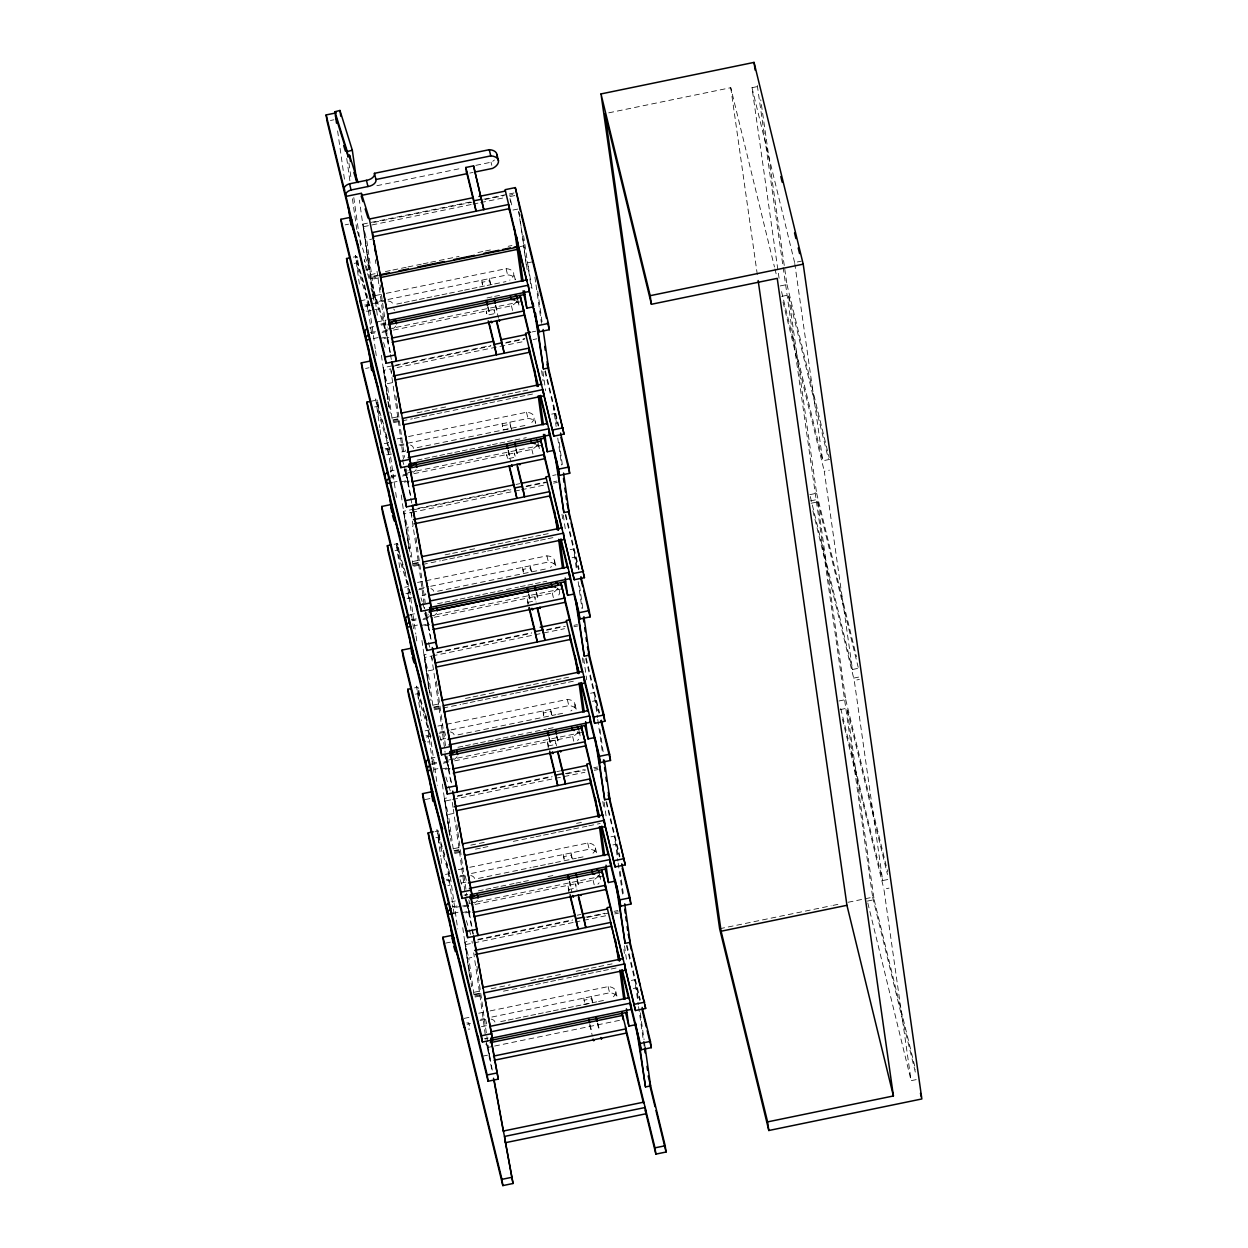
<?xml version="1.0" encoding="UTF-8"?>
<svg xmlns="http://www.w3.org/2000/svg" width="1248" height="1248" viewBox="0 0 1248 1248"><rect width="100%" height="100%" fill="white"/><g stroke="black" fill="none" stroke-linecap="round" stroke-linejoin="round"><path stroke-width="0.75" stroke-dasharray="5 3.75" d="M353.356 257.119L356.756 256.417L357.583 259.069L355.898 259.49L368.269 299.255M365.773 270.067L369.143 269.225L359.377 200.148M370.36 401.404L377.161 400L377.988 402.652L376.303 403.073L388.674 442.853M394.165 544.3L397.566 543.598L398.393 546.25L396.708 546.671L409.079 586.435M440.092 839.686L438.407 840.107L450.778 879.871M330.439 120.494L333.84 119.792M608.743 112.835L730.751 87.703L774.478 267.025M779.08 278.257L751.998 87.688L758.8 86.284M376.88 185.702L462.509 168.09M475.816 165.36L491.041 162.224A11.294 6.833 -13.7 0 0 494.411 160.009M469.81 173.082L472.898 172.458M345.181 224.858L348.582 224.156M378.44 275.73L370.89 277.29L362.825 224.094L470.527 201.942M483.74 199.212L513.973 192.988M373.76 222.425L472.009 202.207M485.222 199.493L504.13 195.608M509.387 195.265L512.788 194.563M471.167 204.532L363.464 226.699L374.01 300.238M473.054 204.142L478.717 202.972M480.605 202.597L503.287 197.933M514.816 195.562L509.714 196.607L512.569 208.369M377.348 315.167L366.756 240.146L371.857 239.086M512.99 210.054L518.092 209.009M354.245 263.375L357.646 262.688L356.756 256.417M370.25 274.685L377.801 273.14M385.367 271.58L391.03 270.41M392.917 270.02L406.146 267.306M408.034 266.916L421.262 264.202M423.15 263.812L428.813 262.642M430.7 262.252L459.046 256.417M477.937 252.533L483.616 251.363M485.503 250.973L491.166 249.803M508.17 246.308L511.945 245.528M373.604 299.348L370.531 276.682L378.082 275.137M520.151 246.574L523.926 245.794L518.606 211.349M371.062 278.429L377.863 277.04L385.024 329.659L390.078 352.685M378.752 277.914L371.202 279.458L370.531 276.682M532.74 261.784L527.639 262.829L532.6 292.063M369.486 298.927L375.102 297.773L374.806 295.682L384.322 293.732M386.225 293.342L506.08 268.679A11.294 6.833 -13.7 0 1 513.63 272.891A11.294 6.833 -13.7 0 1 509.668 280.176M360.142 300.846L367.63 299.317M374.806 295.682L376.709 301.798L386.084 299.863M387.972 299.473L507.593 274.872A11.294 6.833 -13.7 0 1 515.284 279.724L513.77 273.546M364.744 304.98A6.88 4.15 -13.7 0 0 366.678 304.886L383.542 301.408M365.056 306.337L373.589 304.59M396.786 304.06L402.433 302.89M404.321 302.5L409.968 301.345M411.84 300.955L417.487 299.801M419.375 299.411L425.022 298.241M426.91 297.851L432.557 296.696M434.429 296.306L440.076 295.152M441.964 294.762L447.611 293.592M449.498 293.202L462.68 290.503M464.552 290.113L470.2 288.943M472.087 288.553L477.734 287.399M479.622 287.009L485.269 285.854M487.141 285.464L492.788 284.294M494.676 283.92L505.97 281.596M366.257 311.158A6.88 4.15 -13.7 0 0 368.176 311.064L383.183 307.975M487.079 297.929L492.726 296.774M494.614 296.384L500.261 295.23M376.662 322.015L386.116 320.081M380.734 324.106L386.786 322.858M373.714 326.633L369.97 327.397L371.483 333.59L375.227 332.81M381.217 325.088L386.849 323.934M370.516 332.654L376.132 331.5M521.056 301.673L385.024 329.659L365.18 265.886L364.307 259.631L384.134 323.404L387.707 338.941M382.73 331.266L388.346 330.112L387.598 327.023M382.075 332.436L391.591 330.47M393.494 330.08L511.446 305.807A11.294 6.833 -13.7 0 0 516.89 300.908M373.246 338.598L378.362 337.537M380.609 338.255L387.41 336.851L390.967 355.976M383.947 338.536L389.579 337.381M829.592 459.404L822.791 460.808L794.617 262.532L801.419 261.128M532.303 331.89L535.704 331.188M365.586 368.456L368.987 367.754M389.002 407.035L383.23 367.676L490.932 345.524M506.048 342.42L524.94 338.52M780.172 285.948L786.973 284.56L760.718 99.762M394.165 366.023L490.511 346.195M505.627 343.075L524.519 339.191M397.098 367.552L523.692 341.515M533.13 339.565L536.921 338.785M781.654 296.384L788.455 294.996L828.329 458.562M392.044 418.361L387.161 383.729L393.962 382.325M374.65 406.973L378.05 406.271L377.161 400M392.543 417.893L400.093 416.333M417.097 412.838L422.776 411.668M424.663 411.278L430.326 410.108M432.214 409.718L449.218 406.224M470.012 401.95L475.675 400.78M477.563 400.39L483.226 399.235M485.113 398.845L505.908 394.571M507.796 394.181L513.458 393.011M515.346 392.621L521.024 391.451M522.912 391.061L528.575 389.906M392.824 419.89L398.486 418.72M393.182 420.482L398.845 419.328M393.167 421.668L398.268 420.623L390.952 370.796M393.494 422.666L412.386 418.782M414.274 418.392L419.936 417.222M421.84 416.832L427.502 415.662M429.39 415.272L435.053 414.118M436.94 413.728L442.619 412.558M444.506 412.168L465.286 407.893M467.173 407.503L472.852 406.333M474.739 405.943L480.402 404.773M482.29 404.399L487.952 403.229M489.856 402.839L495.518 401.669M497.406 401.279L510.635 398.564M512.522 398.174L518.185 397.004M520.073 396.614L525.751 395.444M527.639 395.054L533.302 393.9M397.114 438.89L406.63 436.925M408.533 436.535L526.484 412.261A11.294 6.833 -13.7 0 1 534.035 416.473A11.294 6.833 -13.7 0 1 530.072 423.774M384.29 443.664L388.034 442.9M398.986 444.99L527.998 418.454A11.294 6.833 -13.7 0 1 535.688 423.322L534.175 417.128M551.71 414.133L555.11 413.447L557.014 426.91M385.148 448.562A6.88 4.15 -13.7 0 0 387.083 448.469L390.827 447.689M400.202 445.77L403.946 444.99M385.46 449.92L390.577 448.874M417.191 447.642L526.375 425.178M386.662 454.756A6.88 4.15 -13.7 0 0 388.58 454.662L392.34 453.882M401.716 451.948L405.46 451.183L404.321 446.55M417.128 460.106L422.776 458.952M424.663 458.562L430.31 457.408M432.182 457.018L437.83 455.848M439.717 455.473L445.364 454.303M447.252 453.913L452.899 452.759M454.771 452.369L460.418 451.199M462.306 450.824L467.953 449.654M469.841 449.264L490.542 445.006M492.43 444.616L498.077 443.461M499.964 443.071L505.612 441.917M507.484 441.527L513.131 440.357M515.018 439.967L526.313 437.642M394.118 470.215L390.374 470.995L391.888 477.173L395.632 476.408M390.92 476.237L396.536 475.082M541.46 445.255L405.428 473.242L404.29 469.607M403.135 474.864L408.751 473.71L408.002 470.605M402.48 476.018L411.996 474.053M413.899 473.663L531.851 449.405A11.294 6.833 -13.7 0 0 537.295 444.506M393.65 482.18L397.067 481.478M508.778 458.5L514.956 457.22L514.363 453.055L515.268 456.752M401.014 481.837L407.815 480.433L410.654 495.737M404.352 482.134L409.984 480.964M552.708 475.472L556.109 474.77M516.001 484.442L519.776 483.662M409.126 548.746L403.634 511.274L511.337 489.107M526.453 486.002L545.345 482.118M414.57 509.605L510.916 489.778M526.032 486.673L546.827 482.399M553.582 481.728L556.982 481.042M411.902 515.83L411.076 512.476L404.274 513.864L410.608 556.967M411.84 512.32L519.527 490.152M521.414 489.762L544.097 485.098M553.535 483.163L557.326 482.383M412.994 565.796L407.566 527.311L412.667 526.266M395.054 550.555L398.455 549.853L397.566 543.598M857.548 668.46L852.446 669.505L824.273 471.245L829.374 470.184M412.948 561.475L420.498 559.915M445.068 554.876L450.731 553.706M452.618 553.316L477.188 548.262M490.417 545.532L496.08 544.378M497.968 543.988L503.63 542.818M505.518 542.428L526.313 538.153M528.2 537.763L533.863 536.593M535.751 536.203L541.429 535.049M543.317 534.659L548.98 533.489M413.228 563.472L420.779 561.912M413.587 564.08L421.153 562.52M413.572 565.266L418.673 564.205L411.076 512.476M413.899 566.249L440.341 560.804M442.229 560.414L447.907 559.26M449.795 558.87L455.458 557.7M457.345 557.31L463.024 556.14M464.911 555.75L485.69 551.476M487.578 551.086L493.256 549.931M495.144 549.541L500.807 548.371M502.694 547.981L508.357 546.811M510.26 546.421L515.923 545.251M517.811 544.877L523.474 543.707M525.361 543.317L538.59 540.587M540.478 540.212L546.156 539.042M548.044 538.652L553.706 537.482M809.827 494.66L816.629 493.256L788.455 294.996M570.149 549.65L573.55 548.964L576.545 570.118M810.482 500.9L817.268 499.496L858.187 667.306M417.518 582.473L546.889 555.859A11.294 6.833 -13.7 0 1 554.424 560.071A11.294 6.833 -13.7 0 1 550.477 567.356M811.044 503.256L817.846 501.868M404.695 587.262L408.439 586.498M419.39 588.588L428.766 586.654M430.654 586.264L548.402 562.037A11.294 6.833 -13.7 0 1 556.093 566.904L554.58 560.711M572.114 557.731L575.515 557.029L577.153 568.573M418.735 589.742L424.351 588.588M405.865 593.518L410.982 592.457M437.596 591.224L546.78 568.76M407.066 598.338A6.88 4.15 -13.7 0 0 408.985 598.244L412.745 597.464M422.12 595.546L425.864 594.766L424.726 590.132M437.533 603.704L443.18 602.534M445.068 602.16L450.715 600.99M452.587 600.6L458.234 599.446M460.122 599.056L465.769 597.886M467.657 597.511L473.304 596.341M475.176 595.951L480.823 594.797M482.711 594.407L488.358 593.237M490.246 592.862L495.893 591.692M497.78 591.302L518.482 587.044M520.369 586.654L526.016 585.499M527.888 585.109L533.536 583.955M535.423 583.565L541.07 582.395M542.958 582.005L546.718 581.24M409.828 614.874A6.88 4.15 -13.7 0 1 410.779 614.578L414.523 613.798M411.325 619.835L416.941 618.68M561.865 588.853L425.833 616.84L424.694 613.189M416.036 619.991L412.292 620.771L410.779 614.578M423.54 618.446L429.156 617.292L428.407 614.203M422.885 619.601L432.401 617.651M434.304 617.261L552.256 592.987A11.294 6.833 -13.7 0 0 557.7 588.089M414.055 625.763L417.472 625.061M527.654 602.394L535.361 600.803L534.768 596.638L536.125 602.191M421.418 625.42L428.22 624.031L431.059 639.335M424.757 625.716L430.388 624.562M429.53 692.344L424.039 654.857L429.718 653.687M437.268 652.142L531.742 632.705M546.842 629.585L563.862 626.09M436.862 652.798L531.32 633.36M546.437 630.256L565.328 626.371M573.986 625.326L577.387 624.624M432.307 659.428L431.48 656.058L424.679 657.462L431.012 700.565M432.245 655.902L564.502 628.696M573.94 626.746L577.715 625.966M432.853 705.526L427.97 670.909L433.072 669.864M414.57 687.882L417.971 687.18L418.86 693.451L415.459 694.153M433.352 705.073L439.015 703.903M465.473 698.459L471.136 697.289M473.023 696.899L478.702 695.729M480.589 695.354L497.593 691.844M518.372 687.57L524.035 686.4M525.923 686.01L531.601 684.856M533.489 684.466L554.268 680.191M556.156 679.801L561.834 678.631M563.722 678.241L569.384 677.071M433.633 707.07L441.184 705.51M433.992 707.663L441.558 706.103M433.976 708.848L439.078 707.803L431.48 656.058M434.304 709.831L460.746 704.402M462.634 704.012L468.312 702.842M470.2 702.452L475.862 701.282M477.75 700.892L483.428 699.738M485.316 699.348L490.979 698.178M492.866 697.788L513.661 693.514M515.549 693.124L521.212 691.954M523.099 691.564L528.762 690.409M530.665 690.019L536.328 688.849M538.216 688.459L543.878 687.289M545.766 686.899L551.444 685.729M553.332 685.355L558.995 684.185M560.882 683.795L566.561 682.625M568.448 682.235L574.111 681.065M590.554 693.248L593.954 692.546L597.48 717.553M437.923 726.055L567.294 699.442A11.294 6.833 -13.7 0 1 574.829 703.654A11.294 6.833 -13.7 0 1 570.882 710.939M425.1 730.844L428.828 730.08M439.795 732.17L449.171 730.236M451.058 729.862L568.807 705.635A11.294 6.833 -13.7 0 1 576.092 709.207M592.519 701.314L595.92 700.612L597.558 712.156M439.14 733.325L444.756 732.17A8.112 4.898 -13.7 0 1 445.91 731.905M426.27 737.1L431.387 736.055M458 734.822L555.89 714.683M557.778 714.293L563.425 713.123M440.638 739.518L446.269 738.364L444.756 732.17M457.938 747.287L463.585 746.132M465.473 745.742L471.12 744.572M472.992 744.198L478.639 743.028M480.527 742.638L486.174 741.484M488.062 741.094L493.709 739.924M495.581 739.549L501.228 738.379M503.116 737.989L508.763 736.835M510.65 736.445L516.298 735.29M518.185 734.9L546.421 729.082M548.293 728.692L553.94 727.537M431.184 758.16L434.928 757.396M431.73 763.417L437.346 762.263M582.27 732.436L446.238 760.422L443.96 753.137M431.746 764.65A6.88 4.15 -13.7 0 1 432.697 764.353L436.441 763.573M443.945 762.044L449.561 760.874M853.679 678.116L858.78 677.056M443.29 763.199L452.806 761.233M454.693 760.843L572.66 736.57A11.294 6.833 -13.7 0 0 578.105 731.671M548.34 748.067L547.466 741.811L555.173 740.22L556.53 745.774M887.78 879.512L882.679 880.573L854.256 680.472L859.357 679.427M434.46 769.361L437.876 768.659M548.044 745.992L555.766 744.401L555.173 740.22M441.823 769.018L448.625 767.614L451.823 784.836M445.162 769.298L450.793 768.144M838.906 701.002L845.707 699.598L817.268 499.496M840.138 709.613L846.94 708.209L887.484 874.536M556.811 771.607L560.586 770.843M425.1 799.562L430.201 798.517M449.935 835.926L444.444 798.439L450.122 797.285M457.673 795.725L552.146 776.287M565.36 773.573L584.251 769.673M593.705 767.738L597.48 766.958M457.267 796.396L551.725 776.958M566.842 773.838L585.733 769.954M594.391 768.908L597.792 768.206M452.65 799.484L584.906 772.278M594.344 770.328L598.12 769.564M453.258 849.124L448.375 814.492L453.476 813.446M434.975 831.464L438.376 830.778L439.265 837.034L435.864 837.736M453.757 848.656L459.42 847.486M470.761 845.161L487.765 841.651M576.56 823.384L582.239 822.214M454.038 850.652L461.588 849.092M454.397 851.245L461.963 849.701M454.381 852.431L459.482 851.386L453.289 809.234M454.709 853.429L462.259 851.869M475.488 849.155L481.151 847.985M483.038 847.595L488.717 846.425M513.271 841.37L534.05 837.096M535.954 836.706L541.616 835.552M543.504 835.162L549.167 833.992M551.07 833.602L556.733 832.432M558.62 832.042L564.283 830.887M566.171 830.497L571.849 829.327M573.737 828.937L586.966 826.223M588.853 825.833L600.179 823.493M610.958 836.831L614.359 836.129L617.885 861.136M458.328 869.653L467.844 867.688M469.747 867.298L587.699 843.024A11.294 6.833 -13.7 0 1 595.234 847.236A11.294 6.833 -13.7 0 1 591.287 854.537M445.505 874.442L449.233 873.662M460.2 875.768L463.96 874.988M471.463 873.444L589.212 849.217A11.294 6.833 -13.7 0 1 596.497 852.805M612.924 844.912L616.325 844.21L617.963 855.754M459.545 876.923L465.161 875.753A8.112 4.898 -13.7 0 1 466.315 875.503M446.675 880.698L450.091 879.996M478.405 878.405L531.118 867.563M532.99 867.173L538.637 866.018M540.524 865.628L546.172 864.458M548.059 864.068L553.706 862.914M555.578 862.524L576.295 858.265M578.183 857.875L583.83 856.721M461.042 883.1L466.674 881.946M478.343 890.885L483.99 889.715M485.878 889.325L491.525 888.17M493.397 887.78L499.044 886.61M500.932 886.236L514.114 883.522M515.986 883.132L521.633 881.977M523.52 881.587L529.168 880.417M547.997 876.548L553.644 875.378M463.96 895.206L467.735 894.426M451.589 901.758L455.333 900.978M452.135 907.015L457.751 905.861M602.675 876.018L466.643 904.02L464.365 896.719M460.59 906.391L453.102 907.936L452.338 904.847M462.462 906.017L469.966 904.472M463.694 906.781L473.21 904.831M475.098 904.426L593.065 880.168A11.294 6.833 -13.7 0 0 598.51 875.269M453.164 913.302L458.281 912.241M568.448 889.574L576.17 887.983L575.578 883.818L576.935 889.372M462.228 912.6L469.03 911.196L473.288 934.159M465.566 912.896L471.198 911.742M577.216 915.205L580.991 914.425M445.505 943.145L450.606 942.1M470.34 979.508L464.849 942.037L470.512 940.867M478.078 939.307L572.551 919.87M585.764 917.155L604.656 913.271M614.11 911.321L617.885 910.541M477.672 939.978L572.13 920.54M587.246 917.436L608.041 913.162M614.796 912.506L618.197 911.804M573.191 922.475L465.488 944.627L471.682 986.794M575.078 922.085L607.199 915.47M614.749 913.926L618.524 913.146M473.944 994.625L468.78 958.09L473.881 957.029M916.219 1079.614L911.118 1080.674L883.912 889.169L889.013 888.124M719.628 928.746L831.106 905.783M832.993 905.393L838.656 904.223M848.11 902.273L872.664 897.218L783.073 266.76M867.344 901.103L874.146 899.699L846.94 708.209M474.162 992.238L481.712 990.694M491.166 988.744L510.058 984.859M530.837 980.585L536.515 979.415M538.403 979.025L562.957 973.97M576.186 971.256L581.849 970.086M583.736 969.696L589.415 968.526M591.302 968.136L596.965 966.982M598.853 966.592L612.082 963.862M474.443 994.235L481.993 992.69M474.802 994.843L482.368 993.283M474.786 996.029L479.887 994.984L473.694 952.817M475.114 997.012L482.664 995.467M503.443 991.177L526.126 986.513M528.013 986.123L533.676 984.968M535.564 984.578L541.242 983.408M543.13 983.018L548.792 981.848M550.68 981.458L556.358 980.304M558.246 979.914L571.459 977.184M573.362 976.794L579.025 975.64M580.913 975.25L586.576 974.08M588.479 973.69L594.142 972.52M596.029 972.13L601.692 970.975M603.58 970.585L609.258 969.415M611.146 969.025L616.808 967.855M631.363 980.429L634.764 979.727L638.29 1004.734M478.733 1013.236L488.249 1011.286M490.152 1010.896L608.104 986.622A11.294 6.833 -13.7 0 1 615.638 990.834A11.294 6.833 -13.7 0 1 611.692 998.119M464.038 1018.415L469.638 1017.26M480.605 1019.351L484.364 1018.571M491.868 1017.026L609.617 992.8A11.294 6.833 -13.7 0 1 616.902 996.388M633.329 988.494L636.73 987.792L638.352 999.336M479.95 1020.505L485.566 1019.351A8.112 4.898 -13.7 0 1 486.72 1019.086M467.08 1024.28L470.496 1023.578M500.698 1021.613L506.345 1020.443M508.217 1020.053L513.864 1018.898M515.752 1018.508L521.399 1017.354M523.286 1016.964L528.934 1015.794M530.806 1015.404L536.453 1014.25M538.34 1013.86L543.988 1012.705M545.875 1012.315L551.522 1011.145M553.394 1010.755L559.042 1009.601M560.929 1009.211L566.576 1008.056M568.464 1007.666L574.111 1006.496M575.983 1006.122L581.63 1004.952M583.518 1004.562L596.7 1001.848M598.588 1001.473L604.235 1000.303M589.306 1003.423L584.672 1004.375L583.799 998.119M481.447 1026.698L487.079 1025.528M484.364 1038.804L488.14 1038.024M492.71 1046.432L487.048 1047.602L485.909 1043.952M494.598 1046.042L623.08 1019.616M482.633 1056.182L489.434 1054.794L492.632 1072.016M357.334 231.27L369.143 269.225M371.046 288.413L372.169 292.032M383.557 342.576L385.819 349.861M363.745 282.438L355.321 255.31L359.377 284.092M369.158 305.526L356.788 265.746L358.472 265.34L357.583 259.069M402.277 459.701L403.978 465.161M383.588 424.211L375.71 398.908L379.782 427.69M389.563 449.108L377.192 409.344L378.877 408.923L377.988 402.652M420.982 597.823L422.105 601.458M422.682 603.283L424.382 608.759M428.329 642.502L430.03 647.977M405.678 573.222L396.115 542.49L400.187 571.272M409.968 592.706L397.597 552.926L399.282 552.505L398.393 546.25M439.686 735.946L441.948 743.231M445.91 776.989L448.172 784.274M448.734 786.1L450.434 791.56M427.206 720.424L416.52 686.072L421.403 720.626M429.484 730.033L417.113 690.253L418.798 689.832L419.687 696.103L418.002 696.509L430.373 736.289M460.091 879.528L462.353 886.813M466.315 920.572L468.577 927.857M469.139 929.682L470.839 935.142M444.803 854.974L436.925 829.67L440.731 856.534M449.888 873.616L437.518 833.836L439.202 833.43L439.873 838.126M362.825 224.094L366.756 240.146M383.23 367.676L387.161 383.729M403.634 511.274L407.566 527.311M424.039 654.857L427.97 670.909M444.444 798.439L448.375 814.492M464.849 942.037L468.78 958.09M751.998 87.688L794.617 262.532M786.973 284.56L829.14 457.517M781.544 291.595L822.791 460.808M774.93 268.913L776.771 276.479M783.026 302.032L824.273 471.245M816.629 493.256L856.502 656.822M810.28 496.532L852.446 669.505M812.885 510.791L854.256 680.472M845.707 699.598L887.64 871.603M840.746 708.568L882.679 880.573M842.431 719.066L883.912 889.169M874.146 899.699L915.611 1069.817M872.664 897.218L915.876 1074.45M867.812 902.99L911.118 1080.674M545.36 370.812L558.698 425.521M544.861 371.405L558.199 426.13M491.041 162.224L491.79 165.313M517.358 298.147L518.872 304.34M506.08 268.679L507.593 274.872M565.765 514.394L579.103 569.104M565.266 515.003L578.604 569.712M511.446 305.807L512.569 310.456M537.763 441.73L539.276 447.923M526.484 412.261L527.998 418.454M586.17 657.977L599.508 712.702M585.671 658.585L599.009 713.294M531.851 449.405L532.974 454.038M490.698 284.45L489.778 280.675L482.071 282.266L482.992 286.026M495.752 305.167L497.593 312.702M495.347 305.214L498.498 318.178M494.863 313.17L493.958 309.457L494.551 313.638L486.845 315.229L486.252 311.048L487.157 314.746M488.03 306.758L489.871 314.293M487.625 306.805L489.434 314.215M546.889 555.859L548.402 562.037M606.575 801.575L619.913 856.284M606.076 802.168L619.414 856.892M552.256 592.987L553.379 597.62M511.571 429.92L510.182 424.258L502.476 425.849L503.396 429.624M516.157 448.765L517.998 456.3M515.752 448.812L517.546 456.222M574.985 704.309L576.498 710.486M578.573 728.91L580.086 735.103M508.435 450.341L510.276 457.891M508.03 450.403L510.728 461.51M567.294 699.442L568.807 705.635M626.98 945.157L640.318 999.882M507.562 458.344L506.657 454.631L507.25 458.812M626.48 945.766L639.818 1000.475M572.66 736.57L573.784 741.218M531.508 571.615L530.587 567.856L522.881 569.447L523.801 573.206M536.562 592.348L538.403 599.882M536.156 592.394L537.95 599.804M595.39 847.891L596.903 854.084M598.978 872.508L600.491 878.686M528.84 593.939L530.681 601.474M528.434 593.986L530.244 601.396M587.699 843.024L589.212 849.217M528.419 603.782L527.062 598.229L527.935 604.484M593.065 880.168L594.188 884.801M551.912 715.213L550.992 711.438L543.286 713.029L544.206 716.804M556.967 735.93L558.808 743.48M556.561 735.992L558.355 743.387M615.794 991.474L616.918 996.122M549.245 737.521L551.086 745.056M548.839 737.568L550.649 744.978M608.104 986.622L609.617 992.8M547.466 741.811L548.808 747.365M572.317 858.796L571.397 855.036L563.69 856.612L564.611 860.387M577.372 879.528L579.212 887.063M576.95 879.575L578.76 886.985M569.65 881.119L571.49 888.654M569.244 881.166L571.943 892.273M569.213 890.963L567.871 885.394L568.745 891.665M592.722 1002.394L591.802 998.618L584.095 1000.21L585.016 1003.969M597.776 1023.11L599.617 1030.645M597.355 1023.157L599.165 1030.567M590.054 1024.702L591.895 1032.236M589.649 1024.748L592.348 1035.856M391.498 372.247L390.671 368.878L383.869 370.282L390.203 413.384M366.678 304.886L368.176 311.064M404.539 466.986L407.815 480.433M408.112 482.524L404.836 469.076L410.483 496.267M387.083 448.469L388.58 454.662M424.944 610.568L428.22 624.031M428.516 626.106L425.24 612.659L430.888 639.85M408.985 598.244L407.488 592.051A6.88 4.15 -13.7 0 1 405.553 592.145M445.349 754.166L448.625 767.614M448.921 769.704L445.645 756.257L451.636 785.351M465.161 875.753L466.3 880.402M468.842 899.824L469.591 902.928M465.754 897.749L469.03 911.196M469.326 913.286L466.05 899.839L473.117 934.69M431.933 761.264L432.697 764.353M485.566 1019.351L486.704 1023.984M486.158 1041.347L489.434 1054.794M489.731 1056.884L486.455 1043.422L492.445 1072.531M524.238 247.978L523.567 245.201L526.375 265.98M390.421 354.588L391.498 360.329M410.826 498.186L411.902 503.911M518.981 212.066L520.166 220.116M520.354 221.442L527.561 272.532M541.585 370.656L543.098 380.952M561.99 514.238L562.661 518.794M582.395 657.821L583.627 666.214M602.8 801.419L604.032 809.796M623.875 949.556L624.437 953.394M509.995 198.526L510.557 202.348M375.336 259.787L375.898 263.624M377.021 271.284L377.582 275.122M453.008 807.316L451.885 799.64L445.084 801.044L450.996 841.292M757.318 85.535L782.808 264.841M730.751 87.703L757.333 274.747M640.255 1012.799L644.062 1039.724M644.342 1041.659L645.154 1047.431M599.992 729.472L603.252 752.56M620.131 871.135L623.657 896.142M559.182 442.291L562.442 465.379M579.587 585.889L582.847 608.962M537.701 291.018L542.038 321.797M597.761 719.472L602.644 754.104M618.166 863.07L623.048 897.686M638.57 1006.652L644.28 1047.056M553.145 405.366L556.14 426.535M557.762 438.079L561.569 465.005M578.167 581.662L581.974 608.587M534.908 277.165L535.735 282.937M536 284.872L541.445 323.341M624.53 945.828L626.434 959.291M583.721 658.663L586.716 679.817M604.126 802.246L606.575 819.562M523.598 235.591L531.164 287.836M542.911 371.483L545.626 390.718M563.316 515.065L565.484 530.462M591.505 996.528L592.394 1002.799M550.696 709.348L551.585 715.619M571.1 852.946L571.99 859.201M509.886 422.183L510.775 428.438L503.069 430.03L502.18 423.758M530.291 565.765L531.18 572.021M489.497 278.585L490.37 284.856M542.989 710.939L543.863 717.21M563.394 854.537L564.268 860.792M522.584 567.356L523.458 573.612M481.775 280.176L482.664 286.432M476.939 966.295L478.015 974.002M478.296 975.92L490.324 1061.05M436.394 681.049L437.206 686.821M437.486 688.74L445.645 746.46M447.002 756.07L449.514 773.869M456.799 824.632L457.61 830.404M457.891 832.338L469.919 917.467M395.866 395.803L396.677 401.56M396.942 403.494L404.555 457.361M406.193 468.889L408.704 486.704M415.99 537.467L417.082 545.158M417.347 547.076L425.24 602.862M426.598 612.487L429.109 630.287M380.078 284.903L381.17 292.609M381.436 294.528L388.3 343.106M471.994 941.148L472.29 943.238M376.709 301.798L377.005 303.888M442.354 784.087L449.67 835.91M462.758 927.685L470.075 979.493M372.731 293.842L373.542 299.598M381.404 355.243L387.644 399.391M387.91 401.31L388.736 407.066M401.263 495.004L408.86 548.73M421.949 640.505L429.265 692.312M409.531 589.571L415.818 634.078M416.083 635.996L416.894 641.753M429.936 733.153L437.299 785.335M450.341 876.751L457.704 928.933M368.503 300.846L375.274 348.816M375.554 350.735L376.366 356.491M389.438 448.266L395.413 490.495M395.678 492.414L396.49 498.17M348.91 163.02L351.343 180.289M353.792 197.558L360.844 247.447M446.862 862.961L453.102 907.093M453.367 909.012L454.178 914.768M406.598 579.618L412.558 621.832M412.823 623.75L413.65 629.522M425.646 713.606L432.962 765.43M433.228 767.348L434.054 773.105M364.697 284.762L372.013 336.586M385.648 432.198L392.153 478.249M346.741 158.449L349.986 181.475M352.435 198.744L356.772 229.46M440.996 858.452L441.808 864.209M337.615 130.915L344.947 182.723M380.063 429.608L380.874 435.365M479.887 994.984L485.893 1039.412M459.482 851.386L465.488 895.814M439.078 707.803L445.084 752.232M418.673 564.205L424.679 608.65M398.268 420.623L403.494 459.264M388.112 301.002A8.112 4.898 -13.7 0 1 392.933 304.122M393.744 309.02A8.112 4.898 -13.7 0 1 394.43 310.3M516.485 300.955A11.294 6.833 -13.7 0 1 517.546 308.474M395.772 326.04A8.112 4.898 -13.7 0 1 392.761 328.676M410.498 445.037A8.112 4.898 -13.7 0 1 413.431 448.422M536.89 444.538A11.294 6.833 -13.7 0 1 537.95 452.072M416.161 469.622A8.112 4.898 -13.7 0 1 413.166 472.259M430.903 588.635A8.112 4.898 -13.7 0 1 433.727 591.287M559.276 590.242A11.294 6.833 -13.7 0 1 557.123 596.965M557.294 588.136A11.294 6.833 -13.7 0 1 558.48 589.087M436.566 613.22A8.112 4.898 -13.7 0 1 433.571 615.841M450.356 731.936A8.112 4.898 -13.7 0 1 454.132 734.885M425.958 735.743A6.88 4.15 -13.7 0 0 427.892 735.649L429.39 741.827A6.88 4.15 -13.7 0 1 427.471 741.92M577.699 731.718A11.294 6.833 -13.7 0 1 577.528 740.548M456.971 756.803A8.112 4.898 -13.7 0 1 453.976 759.439M470.761 875.534A8.112 4.898 -13.7 0 1 474.536 878.467M446.363 879.325A6.88 4.15 -13.7 0 0 448.297 879.232L449.795 885.425A6.88 4.15 -13.7 0 1 447.876 885.518M598.104 875.3A11.294 6.833 -13.7 0 1 597.932 884.146M477.376 900.385A8.112 4.898 -13.7 0 1 474.38 903.022M491.166 1019.117A8.112 4.898 -13.7 0 1 494.941 1022.065M466.768 1022.923A6.88 4.15 -13.7 0 0 468.702 1022.814L470.2 1029.007A6.88 4.15 -13.7 0 1 468.281 1029.101"/><path stroke-width="1.5" d="M364.915 333.809L364.65 331.438A6.88 4.15 -13.7 0 1 367.286 328.52M369.829 339.3L366.428 340.002L366.148 337.615A6.88 4.15 -13.7 0 1 368.8 334.714M405.725 620.989L405.46 618.618A6.88 4.15 -13.7 0 1 408.938 615.264M410.639 626.465L407.222 627.167L406.957 624.796A6.88 4.15 -13.7 0 1 409.609 621.894M426.13 764.572L425.864 762.2A6.88 4.15 -13.7 0 1 428.501 759.299M431.044 770.063L427.627 770.765L427.362 768.394A6.88 4.15 -13.7 0 1 430.014 765.476M446.534 908.17L446.269 905.783A6.88 4.15 -13.7 0 1 448.906 902.881M453.164 913.302L448.032 914.347L447.767 911.976A6.88 4.15 -13.7 0 1 451.246 908.622M336.539 123.24L334.916 111.727L339.955 110.479L352.326 150.244L356.663 180.96M348.098 157.264L347.287 151.507L352.326 150.244M358.051 182.582L349.549 155.251L347.864 155.672L335.494 115.892M351.936 219.851L350.251 220.272L358.675 247.385M413.15 650.614L411.466 651.035L421.028 681.767M453.96 937.794L452.275 938.215L461.261 967.138M493.709 341.234L386.053 363.293L327.038 121.196L326.149 114.925L336.352 112.835M601.006 93.928L754.042 62.4L803.213 264.155L921.851 1098.958L768.815 1130.501L719.628 928.746L601.006 93.928L650.177 295.682L651.409 304.278L777.239 278.366L893.412 1095.962L767.598 1121.89L768.815 1130.501M344.51 190.226L344.245 187.84A6.88 4.15 -13.7 0 1 349.565 183.815L366.444 180.336A8.112 4.898 -13.7 0 0 374.431 173.332L489.263 149.698A11.294 6.833 -13.7 0 1 496.938 155.922M473.554 165.875L483.803 209.617L473.554 165.875L465.847 167.466L466.721 173.722L361.67 195.343L361.374 193.253L346.024 196.404L345.743 194.033A6.88 4.15 -13.7 0 1 351.078 189.992L367.942 186.529A8.112 4.898 -13.7 0 0 375.944 179.509L490.776 155.891A11.294 6.833 -13.7 0 1 498.467 160.742A11.294 6.833 -13.7 0 1 492.554 168.402L474.443 172.13M392.028 361.717L411.013 465.566L400.811 467.657L341.78 225.56L340.907 219.305L349.409 217.542M515.299 187.59L505.097 189.696L539.089 331.796L549.292 329.706L548.418 323.435L515.299 187.59L520.322 210.834M361.452 193.518L369.392 219.024L473.304 197.652M478.967 196.482L505.424 191.038M465.847 167.466L473.975 200.788L481.681 199.212M373.261 236.652L509.293 208.666M409.391 464.084L416.66 504.785L406.458 506.875L347.443 264.779L346.554 258.523L349.955 257.821M379.969 274.747L389.423 272.797M398.876 270.863L408.314 268.913M417.768 266.963L444.21 261.518M453.664 259.584L474.443 255.31M483.896 253.36L499.013 250.255M502.788 249.475L510.338 247.915M514.114 247.135L517.904 246.371M380.344 275.34L518.263 246.964M380.64 277.524L518.56 249.148M386.802 308.677L527.062 279.817M388.674 322.468L524.706 294.481M388.206 324.714L520.463 297.492L520.166 295.417L553.847 436.176L564.049 434.07L547.061 361.78M523.052 290.846L526.843 308.162L533.645 306.758L533.114 302.921M391.482 338.161L523.739 310.955L520.463 297.492M392.075 342.326L524.332 315.12L523.442 308.864M650.177 295.682L803.213 264.155M386.053 363.293L385.164 357.022L395.366 354.931L369.392 219.024M538.216 325.541L548.418 323.435M565.516 581.646L421.216 611.255L362.185 369.143L361.312 362.887L371.514 360.781M530.603 332.233L525.502 333.278L538.325 385.913M501.259 339.69L525.829 334.636M488.951 322.156L494.38 344.386L502.086 342.794L504.208 353.2L496.392 321.173M393.073 376.069L529.105 348.083L529.994 354.338M395.554 379.86L529.698 352.248M534.518 628.415L426.863 650.473L367.848 408.361L366.959 402.106L370.36 401.404M534.16 309.005L543.473 369.002L548.574 367.957L543.13 329.488M401.544 413.041L541.804 384.181M407.207 452.26L547.466 423.4M408.205 457.704L548.777 428.782L549.666 435.037L409.094 463.96M400.811 467.657L399.922 461.401L410.124 459.295M552.958 429.905L563.16 427.814M409.079 466.05L545.111 438.064M410.498 467.906L540.868 441.09L540.571 439L574.252 579.758L584.454 577.652L567.013 503.474M391.95 482.539L386.818 483.584L386.552 481.213A6.88 4.15 -13.7 0 1 390.031 477.859M543.457 434.429L547.248 451.745L554.05 450.356M411.887 481.744L544.144 454.537L540.868 441.09M412.48 485.924L544.736 458.702L543.847 452.447M406.458 506.875L405.569 500.62L415.771 498.514M568.823 467.033L569.696 473.288L559.494 475.394L558.62 469.123L568.823 467.033L560.539 433.072M585.92 725.244L441.62 754.837L382.59 512.741L381.716 506.47L391.919 504.379M549.307 476.174L545.906 476.876L558.73 529.495M412.09 505.814L514.114 484.832M521.664 483.272L546.234 478.218M509.356 465.754L514.784 487.968L522.491 486.377L524.612 496.798L517.249 466.643M413.478 519.652L549.51 491.665L550.399 497.936M414.071 523.832L550.103 495.846M554.923 771.997L447.268 794.056L388.253 551.959L387.364 545.688L390.764 545.002M554.299 450.668L563.878 512.6L568.979 511.54L563.534 473.07M421.949 556.624L562.208 527.764M429.499 595.452L567.871 566.982M430.513 600.896L569.182 572.364L570.071 578.635L429.499 607.558M421.216 611.255L420.326 604.984L430.529 602.893L412.433 505.315M573.362 573.503L583.565 571.397M429.016 611.879L561.272 584.672L564.548 598.12L432.292 625.342M437.268 610.99A8.112 4.898 -13.7 0 0 437.159 610.272L529.402 591.302M535.049 590.132L551.99 586.654A11.294 6.833 -13.7 0 1 555.781 587.387M564.377 581.88L567.653 595.343L574.454 593.939M432.884 629.507L565.141 602.3L564.252 596.029M426.863 650.473L425.974 644.202L436.176 642.112L429.796 607.667M589.228 610.615L590.101 616.886L579.899 618.977L579.025 612.721L589.228 610.615L580.944 576.654M453.242 792.48L472.228 896.329L462.025 898.42L402.995 656.323L402.121 650.068L410.623 648.32M569.712 619.757L566.311 620.459L579.134 673.078M540.181 627.245L566.639 621.8M529.308 607.48L535.189 631.55L542.896 629.975L545.017 640.38L537.202 608.353M435.77 662.86L569.915 635.263L570.804 641.519M436.363 667.025L570.508 639.428M575.328 915.595L467.672 937.638L408.658 695.542L407.768 689.286L411.169 688.584M575.25 598.104L584.282 656.183L589.384 655.138L583.939 616.668M442.354 700.222L582.613 671.362M448.016 739.44L588.276 710.58M449.015 744.884L589.586 715.962L590.476 722.218L451.807 750.75M441.62 754.837L440.731 748.566L450.934 746.476L432.838 648.898M603.97 714.979L604.859 721.25L594.656 723.341L593.767 717.085L603.97 714.979L587.418 647.057M449.42 755.477L581.677 728.255L581.381 726.18L615.061 866.939L625.264 864.833L608.213 792.262M584.782 725.478L588.058 738.925L594.859 737.521M452.696 768.924L584.953 741.718L581.677 728.255M453.289 773.105L585.546 745.883L584.657 739.627M447.268 794.056L446.378 787.8L456.581 785.694L450.2 751.249M609.632 754.213L610.506 760.469L600.304 762.575L599.43 756.304L609.632 754.213L601.349 720.252M473.647 936.078L492.632 1039.912L482.43 1042.018L423.4 799.906L422.526 793.65L432.728 791.56M590.117 763.355L586.716 764.057L599.539 816.676M562.474 770.453L587.044 765.398M549.713 751.078L555.594 775.148L563.3 773.557L565.422 783.962L557.606 751.936M454.288 806.832L590.32 778.846L591.209 785.101M456.768 810.623L590.912 783.026M491.01 1038.43L498.28 1079.13L488.077 1081.236L429.062 839.14L428.173 832.868L433.274 831.823M595.374 739.768L604.687 799.765L609.788 798.72L604.344 760.25M462.758 843.804L603.018 814.944M468.421 883.022L608.681 854.162M469.42 888.467L609.991 859.544L610.88 865.8L470.309 894.722M462.025 898.42L461.136 892.164L471.338 890.058M614.172 860.668L624.374 858.577M470.293 896.813L606.325 868.826M471.713 898.669L602.082 871.853L601.786 869.762L635.466 1010.521L645.668 1008.431L628.228 934.237M605.186 869.06L608.462 882.508L615.264 881.119M473.101 912.506L605.358 885.3L602.082 871.853M473.694 916.687L605.951 889.481L605.062 883.21M467.672 937.638L466.783 931.382L476.986 929.276L470.605 894.847M630.037 897.796L630.911 904.051L620.708 906.157L619.819 899.886L630.037 897.796L621.754 863.834M494.052 1079.66L513.037 1183.494L502.835 1185.6L443.804 943.504L442.931 937.232L453.133 935.142M610.522 906.937L607.121 907.639L619.944 960.258M582.878 914.035L607.448 908.981M570.118 894.66L575.999 918.731L583.705 917.14L585.827 927.56L578.464 897.406M474.692 950.414L610.724 922.428L619.445 960.851M475.285 954.595L611.317 926.609M615.233 879.497L625.092 943.363L630.193 942.318L624.749 903.833M767.598 1121.89L721.11 931.226L846.94 905.299L758.16 280.535M483.163 987.386L623.423 958.526M490.714 1026.215L629.086 997.745M491.728 1031.659L630.396 1003.127L631.285 1009.398L490.714 1038.32M482.43 1042.018L481.541 1035.746L491.743 1033.656M634.577 1004.266L644.779 1002.16M490.698 1040.411L626.73 1012.424M490.23 1042.657L622.487 1015.435M625.591 1012.658L628.867 1026.106L635.669 1024.702M493.506 1056.104L625.763 1028.882M494.099 1060.27L626.356 1033.063L625.466 1026.808M488.077 1081.236L487.188 1074.965L497.39 1072.874M650.426 1041.378L651.316 1047.649L641.113 1049.74L640.224 1043.484L650.426 1041.378L642.158 1007.417M635.638 1023.095L645.497 1086.946L650.598 1085.9L645.154 1047.431M503.568 1130.984L643.828 1102.124M502.835 1185.6L501.946 1179.344L512.148 1177.238M665.184 1145.758L666.073 1152.013L655.871 1154.119L654.982 1147.848L665.184 1145.758L648.164 1075.948M360.142 300.846L360.547 303.202A6.88 4.15 -13.7 0 0 361.546 304.106M360.454 303.046L362.045 309.395A6.88 4.15 -13.7 0 0 362.497 309.863M380.546 444.444L380.952 446.784A6.88 4.15 -13.7 0 0 382.621 448.032M380.858 446.628L382.45 452.977A6.88 4.15 -13.7 0 0 383.464 453.882M400.951 588.026L401.357 590.382A6.88 4.15 -13.7 0 0 402.355 591.271M401.263 590.226L402.854 596.56A6.88 4.15 -13.7 0 0 403.868 597.464M421.356 731.624L421.762 733.964A6.88 4.15 -13.7 0 0 422.198 734.448M421.668 733.808L423.259 740.158A6.88 4.15 -13.7 0 0 424.944 741.39M441.761 875.207L442.166 877.562A6.88 4.15 -13.7 0 0 443.836 878.795M442.073 877.391L443.664 883.74A6.88 4.15 -13.7 0 0 444.678 884.645M462.166 1018.789L462.571 1021.145A6.88 4.15 -13.7 0 0 463.57 1022.034M462.478 1020.989L464.069 1027.338A6.88 4.15 -13.7 0 0 465.083 1028.227M580.96 895.471L581.053 894.598M334.916 111.727L347.287 151.507M353.839 172.458L356.678 181.568M361.202 196.139L362.903 201.599M365.165 208.9L368.004 218.01M343.699 145.657L345.384 151.086M370.656 363.854L378.518 389.173M391.061 507.437L400.046 536.375M392.512 515.518L394.196 520.931M412.339 657.29L414.04 662.719M431.87 794.617L439.733 819.936M440.856 823.555L442.556 828.968M453.71 946.28L455.411 951.709M498.997 320.081L499.465 321.266L499.434 320.252M519.402 463.663L519.87 464.849L519.839 463.835M539.807 607.246L540.275 608.447L540.244 607.417M560.212 750.844L560.68 752.029L560.648 751.015M491.119 321.11L491.743 322.858L491.712 321.828M511.524 464.708L512.148 466.44L512.117 465.426M531.929 608.291L532.553 610.038L532.522 609.008M552.334 751.889L552.958 753.62L552.926 752.591M572.738 895.471L573.362 897.203L573.331 896.189M600.865 1037.478L601.489 1039.21L601.458 1038.18M593.143 1039.054L593.767 1040.801L593.736 1039.771M780.796 176.53L782.168 182.177M794.539 232.939L795.912 238.571M798.205 247.978L799.594 253.609M920.462 1093.31L921.383 1097.086M846.94 905.299L893.412 1095.962M651.409 304.278L604.921 113.63L721.11 931.226M521.243 214.609L546.53 318.38M547.451 322.156L549.292 329.706M496.954 154.565L498.467 160.742M508.763 207.386L526.64 280.738M528.949 290.191L539.089 331.796M547.03 364.26L564.049 434.07M560.96 437.44L569.696 473.288M489.263 149.698L490.776 155.891M524.332 315.12L541.398 385.102M542.771 390.78L553.847 436.176M540.634 395.366L558.62 469.123M528.762 349.3L537.826 386.49M540.134 395.959L547.045 424.32M548.886 431.886L559.494 475.394M568.355 511.618L570.196 519.168M571.116 522.943L582.613 570.118M583.534 573.893L584.454 577.652M580.913 579.15L582.754 586.685M583.658 590.46L590.101 616.886M510.432 296.384L511.181 299.473A11.294 6.833 -13.7 0 1 514.972 300.206M543.925 455.348L561.803 528.684M564.096 538.153L574.252 579.758M561.038 538.949L579.025 612.721M549.572 494.567L558.23 530.088M560.539 539.542L567.45 567.918M568.76 573.253L579.899 618.977M588.292 653.328L595.202 681.626M596.123 685.402L604.859 721.25M600.85 720.845L610.506 760.469M466.44 171.631L476.081 211.208L473.975 200.788M530.837 439.967L531.586 443.056A11.294 6.833 -13.7 0 1 535.376 443.804M494.38 299.52L495.3 303.295M593.767 717.085L560.976 582.582L561.865 588.853M496.673 320.564L502.086 342.794M565.141 602.3L582.208 672.282M583.939 679.411L594.656 723.341M581.443 682.547L599.43 756.304M569.977 638.149L578.635 673.67M580.944 683.124L587.855 711.5M590.164 720.954L600.304 762.575M608.244 795.023L618.821 838.422M619.741 842.197L625.264 864.833M486.658 301.111L487.578 304.871M486.268 301.252L487.172 304.964M622.175 868.202L630.911 904.051M488.218 320.876L496.486 354.791L494.38 344.386M551.242 583.549L551.99 586.654M514.784 443.102L515.705 446.878M517.078 464.162L522.491 486.377M585.546 745.883L602.612 815.864M603.533 819.655L615.061 866.939M601.848 826.129L619.819 899.886M589.976 780.062L599.04 817.253M601.349 826.722L608.26 855.083M610.007 862.212L620.708 906.157M629.569 942.396L631.41 949.931M632.33 953.706L640.146 985.78M641.066 989.555L643.828 1000.88M644.748 1004.656L645.668 1008.431M507.062 444.694L507.983 448.469M506.672 444.85L507.577 448.547M642.127 1009.913L646.261 1026.886M647.182 1030.661L651.316 1047.649M509.075 466.346L516.89 498.373L514.784 487.968M571.646 727.147L572.395 730.236A11.294 6.833 -13.7 0 1 574.392 730.47M535.189 586.7L536.11 590.46M534.799 586.841L535.704 590.554M537.482 607.745L542.896 629.975M605.14 886.111L623.017 959.462M624.858 967.028L635.466 1010.521M622.253 969.712L640.224 1043.484M621.754 970.304L628.664 998.681M630.053 1004.344L641.113 1049.74M649.506 1084.091L655.028 1106.726M655.949 1110.502L666.073 1152.013M527.467 588.276L528.388 592.051M527.077 588.432L527.982 592.129M529.027 608.057L537.295 641.971L535.189 631.55M592.051 870.73L592.8 873.818A11.294 6.833 -13.7 0 1 594.797 874.068M555.594 730.283L556.514 734.058M622.19 1013.345L654.982 1147.848M557.887 751.327L563.3 773.557M626.356 1033.063L643.422 1103.045M645.154 1110.174L655.871 1154.119M547.872 731.874L548.792 735.634M547.482 732.014L548.387 735.727M549.884 753.527L557.7 785.554L555.594 775.148M575.999 873.865L576.919 877.64M578.292 894.925L583.705 917.14M568.277 875.456L569.197 879.232M567.887 875.612L568.792 879.31M570.289 897.109L578.105 929.152L575.999 918.731M596.404 1017.463L597.324 1021.223M596.014 1017.604L596.918 1021.316M588.682 1019.054L589.602 1022.814M374.431 173.332L375.944 179.509M366.444 180.336L367.942 186.529M395.6 320.003L396.349 323.107A8.112 4.898 -13.7 0 1 396.458 323.809M349.565 183.815L351.078 189.992M416.005 463.601L416.754 466.69A8.112 4.898 -13.7 0 1 416.863 467.392M326.149 114.925L385.164 357.022M436.41 607.183L437.159 610.272M340.907 219.305L399.922 461.401M364.603 331.625L366.116 337.802M346.554 258.523L405.569 500.62M456.815 750.766L457.564 753.87A8.112 4.898 -13.7 0 1 457.673 754.572M361.312 362.887L420.326 604.984M366.959 402.106L425.974 644.202M477.22 894.364L477.968 897.452A8.112 4.898 -13.7 0 1 478.078 898.154M381.716 506.47L440.731 748.566M405.413 618.79L406.926 624.983M387.364 545.688L446.378 787.8M402.121 650.068L461.136 892.164M425.818 762.388L427.331 768.565M407.768 689.286L466.783 931.382M422.526 793.65L481.541 1035.746M446.222 905.97L447.736 912.163M428.173 832.868L487.188 1074.965M442.931 937.232L501.946 1179.344M376.662 322.015L377.333 324.792M437.876 752.794L438.547 755.57M386.677 309.535L373.901 240.661L374.369 244.514M388.456 319.098L396.256 361.187L395.366 354.931M391.841 362.248L401.435 413.899M403.198 423.462L411.013 465.566M409.219 464.599L416.66 504.785M412.604 507.749L421.84 557.497M423.602 567.06L431.418 609.149L430.529 602.893M429.967 610.1L437.065 648.367L436.176 642.112M432.307 647.509L442.229 701.08M444.007 710.642L451.823 752.731L450.934 746.476M450.029 751.78L457.47 791.95L456.581 785.694M452.712 791.092L462.634 844.662M464.412 854.24L472.228 896.329M470.418 895.362L477.875 935.548L476.986 929.276M473.46 936.593L483.038 988.26M484.817 997.823L492.632 1039.912M491.182 1040.863L498.28 1079.13M493.522 1078.272L503.443 1131.842M505.222 1141.405L513.037 1183.494M514.207 227.261L521.742 281.19M534.331 368.94L536.858 386.194M554.455 510.604L557.263 529.776M575.141 656.12L577.668 673.358M595.265 797.784L598.073 816.956M615.389 939.463L618.478 960.539M754.042 62.4L755.134 70.106M603.47 759.876L604.016 763.714M604.547 767.567L605.093 771.42M605.92 777.192L606.45 781.03M624.686 909.23L625.232 913.084M625.778 916.921L626.324 920.774M627.136 926.546L627.682 930.4M644.545 1048.975L645.091 1052.828M646.994 1066.291L647.54 1070.129M563.472 478.468L564.018 482.321M564.829 488.093L565.375 491.93M565.921 495.784L566.467 499.621M583.331 618.212L583.877 622.05M584.688 627.822L585.234 631.675M586.045 637.447L586.591 641.3M544.705 346.429L545.236 350.267M637.884 1033.079L645.497 1086.946M597.62 749.752L604.687 799.765M616.933 885.643L625.092 943.363M556.53 460.652L563.878 512.6M576.67 602.316L584.282 656.183M535.579 313.217L543.473 369.002M600.584 826.722L604.656 855.582M606.029 865.207L608.462 882.508M618.821 954.923L619.632 960.695M620.989 970.32L625.061 999.164M626.418 1008.79L628.867 1026.106M557.06 520.307L558.418 529.932M559.775 539.557L563.846 568.402M565.219 578.027L567.653 595.343M578.011 667.742L578.542 671.596M580.18 683.14L584.251 712M585.624 721.609L588.058 738.925M516.797 236.98L523.037 281.221M524.41 290.846L526.843 308.162M539.37 395.959L543.442 424.819M544.814 434.429L547.248 451.745M509.59 210.756L508.7 204.485L372.668 232.487L373.558 238.742M621.863 1012.003L623.08 1019.616M581.272 726.398L581.724 729.518M601.676 869.981L602.129 873.116M540.462 439.218L540.914 442.354M374.915 248.368L375.461 252.205M349.549 155.251L350.438 161.522M339.955 110.479L340.766 116.236M449.67 919.854L452.93 942.911M409.406 636.527L411.902 654.17M429.265 776.272L432.791 801.216M348.192 205.764L350.906 224.952M368.066 345.509L371.592 370.453M388.471 489.091L391.716 512.148M422.869 737.802L423.166 740.002M443.274 881.4L443.57 883.584M463.679 1024.982L463.975 1027.166M382.06 450.622L382.372 452.821M402.464 594.22L402.761 596.404M361.655 307.039L361.967 309.239M385.32 477.407L385.055 475.02A6.88 4.15 -13.7 0 1 387.691 472.118M619.835 970.148L623.766 999.133M599.43 826.566L603.361 855.535M579.025 682.968L582.956 711.953M558.62 539.386L562.552 568.37M538.216 395.803L542.147 424.772M478.171 1036.183L478.686 1039.958M416.957 605.42L417.472 609.196M363.73 310.627A6.88 4.15 -13.7 0 1 363.059 310.284M394.259 319.847A8.112 4.898 -13.7 0 1 393.713 320.58M393.011 321.266A8.112 4.898 -13.7 0 1 389.142 323.388M514.972 294.762A11.294 6.833 -13.7 0 1 517.343 299.52M414.664 463.445A8.112 4.898 -13.7 0 1 408.408 467.298M536.562 439.312A11.294 6.833 -13.7 0 1 537.763 441.73M433.82 608.447A8.112 4.898 -13.7 0 1 429.952 610.568M555.781 581.942A11.294 6.833 -13.7 0 1 558.168 585.328M454.225 752.029A8.112 4.898 -13.7 0 1 450.356 754.166M577.372 726.492A11.294 6.833 -13.7 0 1 578.573 728.91M474.63 895.627A8.112 4.898 -13.7 0 1 469.622 898.061M596.591 869.123A11.294 6.833 -13.7 0 1 598.978 872.508M528.372 285.184L387.8 314.106L388.69 320.377L529.261 291.455L528.372 285.184M543.114 389.563L402.558 418.486L403.432 424.741L544.003 395.819L543.114 389.563M563.519 533.146L422.963 562.068L423.836 568.339L564.408 539.417L563.519 533.146M583.924 676.728L443.368 705.65L444.241 711.922L584.813 682.999L583.924 676.728M604.328 820.326L463.772 849.248L464.646 855.504L605.218 826.582L604.328 820.326M624.733 963.908L484.177 992.831L485.051 999.102L625.622 970.18L624.733 963.908M645.138 1107.506L504.582 1136.429L505.456 1142.684L646.027 1113.762L645.138 1107.506"/></g></svg>
